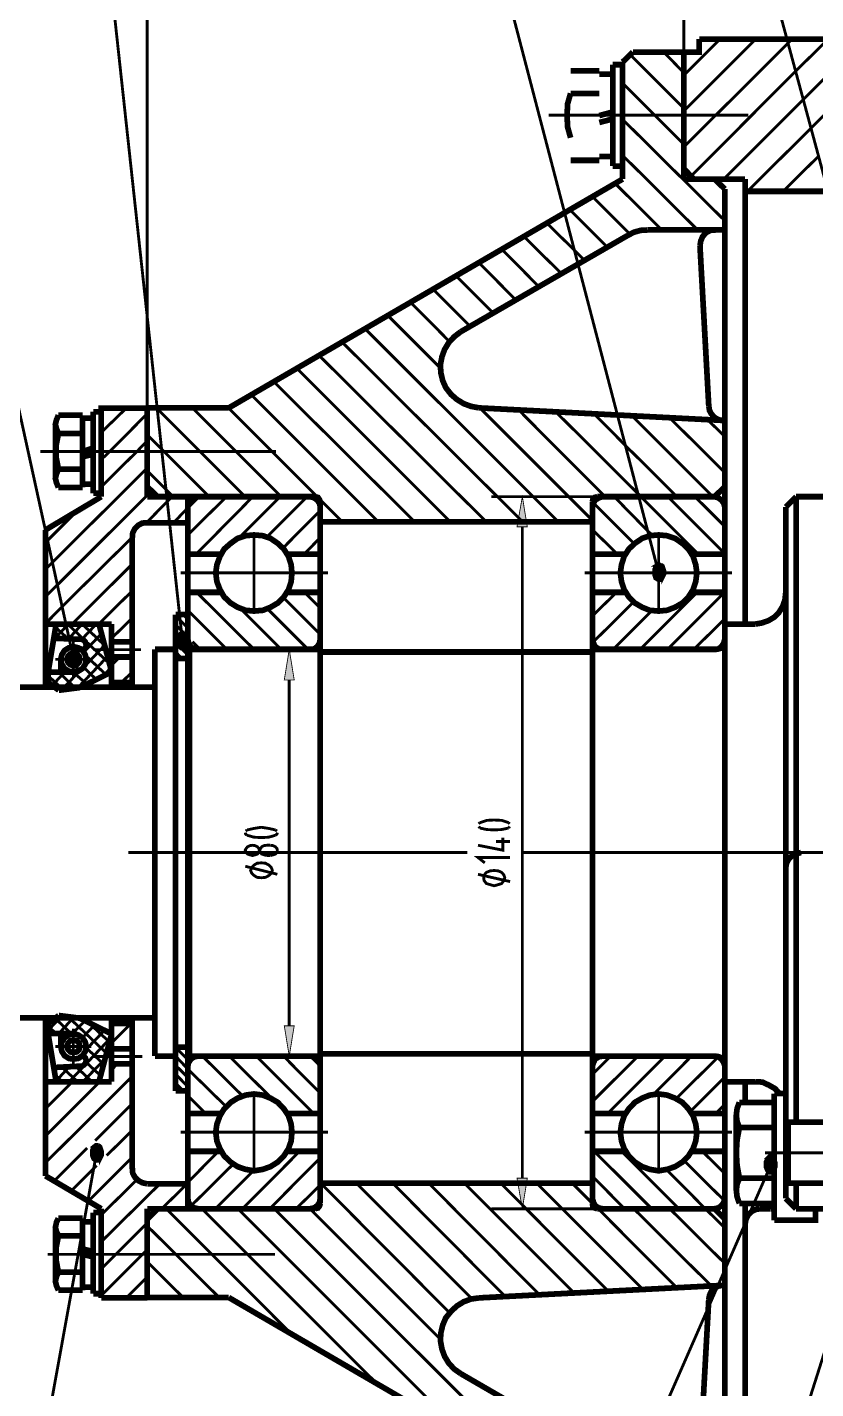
# Model space of a CAD drawing. Header units: millimetres. Extents: x -5 to 3318, y -968 to 297.
# Drawn here: x 397.5 to 500.7, y -186.3 to -8.1 of the extents above; entities that cross this region are included whole.
import ezdxf

# ---------------------------------------------------------------- set-up
doc = ezdxf.new("R2010")
doc.units = ezdxf.units.MM
doc.header["$LTSCALE"] = 0.25
doc.layers.add('H', color=7, linetype='Continuous')
doc.layers.add('P', color=7, linetype='Continuous')

msp = doc.modelspace()

# ---------------------------------------------------------------- hatches: boundary and pattern name
at = {"layer": 'H', "linetype": 'Continuous'}
for points in [[(461.648, -73.524), (462.949, -73.524), (462.298, -69.565), (461.648, -73.524)], [(431.141, -93.512), (432.492, -93.512), (431.842, -89.505), (431.141, -93.512)], [(431.141, -138.796), (432.492, -138.796), (431.842, -142.755), (431.141, -138.796)], [(461.648, -158.735), (462.949, -158.735), (462.298, -162.791), (461.648, -158.735)]]:
    msp.add_hatch(color=3, dxfattribs=at).paths.add_polyline_path(points)

# ---------------------------------------------------------------- linework, layer by layer
at = {"layer": 'P', "color": 3}
for points, const_width in [([(403.587, -90.856), (362.81, 95.345), (350.689, 95.345)], 0.375), ([(417.815, -88.451), (397.876, 95.345), (385.703, 95.345)], 0.375), ([(480.133, -79.485), (434.495, 95.345), (423.526, 95.345)], 0.375), ([(507.534, -48.927), (468.611, 95.345), (456.337, 95.345)], 0.375), ([(413.206, -57.892), (413.206, 62.132)], 0.375), ([(483.439, -11.305), (483.439, 43.197)], 0.375), ([(485.441, -9.604), (485.441, -11.305), (483.439, -11.305)], 0.747), ([(483.439, -14.361), (488.196, -9.604)], 0.375), ([(483.439, -19.021), (492.857, -9.604)], 0.375), ([(483.439, -23.73), (497.063, -10.155), (497.565, -9.604)], 0.375), ([(484.391, -27.536), (498.065, -13.81), (502.325, -9.604)], 0.375), ([(485.441, -9.604), (574.711, -9.604)], 0.747), ([(488.648, -27.936), (499.068, -17.516), (506.983, -9.604)], 0.375), ([(476.776, -11.305), (475.422, -12.609)], 0.747), ([(475.422, -27.936), (475.422, -12.609)], 0.747), ([(483.439, -18.669), (476.424, -11.657)], 0.375), ([(476.776, -11.305), (483.439, -11.305)], 0.747), ([(483.439, -14.012), (480.784, -11.305)], 0.375), ([(483.439, -27.936), (483.439, -11.305)], 0.747), ([(500.07, -21.274), (509.987, -11.356)], 0.375), ([(468.611, -13.762), (472.366, -13.762)], 0.747), ([(474.121, -14.21), (472.366, -14.21)], 0.747), ([(474.121, -26.235), (474.121, -12.958)], 0.747), ([(475.422, -12.958), (474.121, -12.958)], 0.747), ([(483.439, -23.378), (479.631, -19.572), (475.422, -15.363)], 0.375), ([(468.611, -16.715), (468.208, -18.118), (468.16, -19.621), (468.208, -21.075), (468.611, -22.526)], 0.747), ([(468.611, -16.715), (472.366, -16.715)], 0.747), ([(465.754, -19.572), (491.854, -19.572)], 0.375), ([(473.871, -19.22), (472.366, -19.621)], 0.747), ([(474.121, -19.172), (473.871, -19.22)], 0.747), ([(474.121, -20.072), (472.366, -20.524)], 0.747), ([(488.798, -33.397), (475.422, -20.123)], 0.375), ([(491.755, -29.541), (500.07, -21.274)], 0.375), ([(474.121, -24.983), (472.366, -24.983)], 0.747), ([(485.243, -34.599), (475.422, -24.832)], 0.375), ([(496.412, -29.541), (501.073, -24.931)], 0.375), ([(468.611, -25.482), (472.366, -25.482)], 0.747), ([(474.121, -26.235), (475.422, -26.235)], 0.747), ([(484.74, -27.936), (483.439, -26.584)], 0.747), ([(423.876, -57.892), (475.422, -27.936)], 0.747), ([(480.534, -34.599), (474.47, -28.538)], 0.375), ([(483.439, -27.936), (487.446, -27.936)], 0.747), ([(484.74, -27.936), (491.454, -27.936)], 0.747), ([(487.446, -27.936), (488.798, -29.24)], 0.747), ([(491.454, -27.936), (491.454, -86.196)], 0.747), ([(476.325, -35.101), (471.466, -30.242)], 0.375), ([(488.798, -203.068), (488.798, -29.24)], 0.747), ([(491.454, -29.541), (526.721, -29.541)], 0.747), ([(473.42, -36.854), (468.509, -31.943)], 0.375), ([(470.415, -38.558), (469.111, -37.254), (465.505, -33.699)], 0.375), ([(454.233, -47.924), (476.024, -35.351)], 0.747), ([(467.407, -40.31), (462.5, -35.451)], 0.375), ([(478.679, -34.599), (477.776, -34.65), (476.876, -34.9), (476.024, -35.351)], 0.747), ([(478.679, -34.599), (488.798, -34.599)], 0.747), ([(487.597, -34.599), (486.944, -34.65), (486.344, -34.951), (485.893, -35.451), (485.643, -36.053), (485.544, -36.703)], 0.747), ([(464.454, -42.014), (459.594, -37.104)], 0.375), ([(485.544, -36.703), (486.694, -57.643)], 0.747), ([(461.446, -43.766), (456.587, -38.859)], 0.375), ([(458.493, -45.47), (453.633, -40.611)], 0.375), ([(455.485, -47.223), (450.626, -42.363)], 0.375), ([(452.781, -49.228), (447.672, -44.067)], 0.375), ([(451.577, -52.684), (444.665, -45.771)], 0.375), ([(467.007, -72.822), (441.708, -47.524)], 0.375), ([(454.233, -47.924), (453.381, -48.577), (452.679, -49.327), (452.128, -50.23), (451.779, -51.182), (451.577, -52.232), (451.628, -53.286), (451.878, -54.337), (452.279, -55.24), (452.98, -56.14), (453.733, -56.791), (454.633, -57.342), (455.584, -57.694), (456.638, -57.892)], 0.747), ([(462.349, -72.822), (438.703, -49.279)], 0.375), ([(457.589, -72.822), (435.699, -51.031)], 0.375), ([(452.881, -72.822), (432.742, -52.684)], 0.375), ([(448.223, -72.822), (429.738, -54.436)], 0.375), ([(443.463, -72.822), (426.832, -56.191)], 0.375), ([(401.585, -58.847), (401.335, -59.446), (401.184, -60.048), (401.335, -60.65), (401.585, -61.249), (401.284, -62.803), (401.284, -64.356), (401.585, -65.91)], 0.747), ([(401.585, -58.847), (404.74, -58.847)], 0.747), ([(404.74, -58.847), (404.74, -68.312)], 0.747), ([(407.194, -58.395), (406.143, -58.395)], 0.747), ([(406.143, -69.065), (406.143, -58.395)], 0.747), ([(407.194, -69.517), (407.194, -57.944), (413.206, -57.944)], 0.747), ([(407.194, -69.065), (407.194, -58.395)], 0.747), ([(407.194, -61.099), (410.451, -57.944)], 0.375), ([(407.194, -64.657), (408.296, -63.604), (413.206, -58.645)], 0.375), ([(413.206, -57.892), (423.876, -57.892)], 0.747), ([(413.206, -69.517), (413.206, -57.892)], 0.747), ([(426.031, -69.517), (414.509, -57.995)], 0.375), ([(430.74, -69.517), (419.116, -57.892)], 0.375), ([(438.755, -72.822), (423.825, -57.892)], 0.375), ([(456.638, -57.892), (488.798, -59.548)], 0.747), ([(471.466, -72.621), (456.737, -57.892)], 0.375), ([(473.119, -69.517), (461.747, -58.094)], 0.375), ([(477.427, -69.116), (466.658, -58.395)], 0.375), ([(475.723, -62.752), (471.667, -58.645)], 0.375), ([(487.245, -69.517), (476.626, -58.895)], 0.375), ([(486.694, -57.643), (486.793, -58.245), (487.046, -58.696), (487.446, -59.145), (487.997, -59.446), (488.548, -59.548)], 0.747), ([(401.184, -60.048), (401.184, -67.111)], 0.747), ([(406.143, -59.247), (404.74, -59.247)], 0.747), ([(406.143, -67.864), (404.74, -67.864), (404.74, -59.247)], 0.747), ([(404.74, -60.948), (404.74, -66.208)], 0.747), ([(406.143, -67.864), (406.143, -59.247)], 0.747), ([(488.798, -66.359), (481.585, -59.196)], 0.375), ([(488.798, -61.65), (486.543, -59.446)], 0.375), ([(401.585, -61.249), (404.74, -61.249)], 0.747), ([(411.854, -63.604), (413.206, -62.201)], 0.375), ([(421.32, -69.517), (415.009, -63.203), (413.206, -61.4)], 0.375), ([(399.23, -63.604), (430.039, -63.604)], 0.375), ([(405.941, -63.203), (404.74, -63.604)], 0.747), ([(406.143, -63.956), (404.74, -64.305)], 0.747), ([(407.194, -68.213), (411.854, -63.604)], 0.375), ([(482.536, -69.517), (475.723, -62.752)], 0.375), ([(399.881, -79.033), (400.784, -78.133), (413.206, -65.759)], 0.375), ([(401.585, -65.91), (401.335, -66.509), (401.184, -67.111), (401.335, -67.713), (401.585, -68.312)], 0.747), ([(401.585, -65.91), (404.74, -65.91)], 0.747), ([(416.611, -69.517), (415.611, -68.514), (413.206, -66.109)], 0.375), ([(399.881, -73.873), (407.194, -69.517)], 0.747), ([(399.881, -82.589), (401.434, -81.087), (413.206, -69.315)], 0.375), ([(401.585, -68.312), (404.74, -68.312)], 0.747), ([(406.143, -69.065), (407.194, -69.065)], 0.747), ([(414.558, -69.517), (413.206, -68.213)], 0.747), ([(413.206, -69.517), (418.517, -69.517)], 0.747), ([(414.558, -69.517), (435.148, -69.517)], 0.747), ([(415.81, -70.167), (416.461, -69.517)], 0.375), ([(418.517, -162.742), (418.517, -69.517)], 0.747), ([(419.92, -69.517), (419.369, -69.667), (418.917, -69.965), (418.616, -70.369), (418.517, -70.868)], 0.747), ([(418.517, -70.968), (420.019, -69.517)], 0.375), ([(418.517, -74.526), (423.575, -69.517)], 0.375), ([(419.619, -77.028), (427.031, -69.517)], 0.375), ([(419.92, -69.517), (434.495, -69.517)], 0.747), ([(425.179, -74.927), (430.59, -69.517)], 0.375), ([(428.834, -74.825), (434.145, -69.517)], 0.375), ([(435.849, -70.868), (435.747, -70.369), (435.449, -69.965), (435.048, -69.667), (434.495, -69.517)], 0.747), ([(435.849, -70.167), (435.747, -69.917), (435.548, -69.616), (435.148, -69.517)], 0.747), ([(472.116, -69.517), (458.24, -69.517)], 0.375), ([(461.597, -73.473), (462.949, -73.473), (462.298, -69.517), (461.597, -73.473)], 0.108), ([(472.116, -69.517), (471.767, -69.616), (471.517, -69.917), (471.466, -70.167)], 0.747), ([(472.818, -69.517), (472.318, -69.667), (471.815, -69.965), (471.616, -70.369), (471.466, -70.868)], 0.747), ([(472.116, -69.517), (487.446, -69.517)], 0.747), ([(487.446, -69.517), (472.818, -69.517)], 0.747), ([(479.33, -74.575), (478.628, -73.924), (474.32, -69.517)], 0.375), ([(477.827, -69.517), (477.427, -69.116)], 0.375), ([(485.291, -77.028), (477.827, -69.517)], 0.375), ([(488.798, -76.98), (481.335, -69.517)], 0.375), ([(488.798, -73.422), (484.89, -69.517)], 0.375), ([(487.446, -69.517), (488.798, -68.213)], 0.747), ([(488.798, -70.868), (488.648, -70.369), (488.347, -69.965), (487.946, -69.667), (487.446, -69.517)], 0.747), ([(498.116, -69.517), (496.764, -70.868)], 0.747), ([(498.116, -151.419), (498.116, -69.517)], 0.747), ([(498.116, -69.517), (505.429, -69.517)], 0.747), ([(413.107, -72.922), (415.81, -70.167)], 0.375), ([(416.662, -72.922), (418.517, -70.968)], 0.375), ([(418.517, -161.388), (418.517, -70.868)], 0.747), ([(430.939, -76.279), (435.849, -71.32)], 0.375), ([(435.849, -70.167), (435.849, -162.041)], 0.747), ([(471.466, -70.167), (471.466, -162.041)], 0.747), ([(476.927, -75.677), (471.616, -70.369)], 0.375), ([(488.798, -161.388), (488.798, -70.868)], 0.747), ([(496.764, -70.868), (496.764, -161.388)], 0.747), ([(400.182, -75.225), (403.888, -71.519)], 0.375), ([(413.206, -72.922), (412.556, -72.973), (412.005, -73.274), (411.604, -73.674), (411.303, -74.274), (411.252, -74.876)], 0.747), ([(418.517, -72.922), (413.206, -72.922)], 0.747), ([(435.849, -72.822), (471.466, -72.822)], 0.747), ([(399.881, -94.463), (399.881, -73.873)], 0.747), ([(402.033, -83.944), (411.252, -74.825)], 0.375), ([(411.252, -94.463), (411.252, -74.876)], 0.747), ([(432.14, -79.485), (432.041, -78.431), (431.691, -77.329), (431.089, -76.378), (430.289, -75.628), (429.337, -74.975), (428.335, -74.626), (427.182, -74.526), (426.08, -74.626), (425.029, -74.975), (424.126, -75.628), (423.274, -76.378), (422.723, -77.329), (422.322, -78.431), (422.172, -79.485), (422.322, -80.635), (422.723, -81.689), (423.274, -82.64), (424.126, -83.441), (425.029, -83.992), (426.08, -84.393), (427.182, -84.495), (428.335, -84.393), (429.337, -83.992), (430.289, -83.441), (431.089, -82.64), (431.691, -81.689), (432.041, -80.635), (432.14, -79.485)], 0.747), ([(427.182, -74.475), (427.182, -84.543)], 0.375), ([(433.745, -77.028), (435.849, -74.876)], 0.375), ([(462.298, -73.473), (462.298, -158.735)], 0.375), ([(474.723, -77.028), (471.466, -73.825)], 0.375), ([(485.14, -79.485), (484.99, -78.431), (484.64, -77.329), (484.038, -76.378), (483.237, -75.628), (482.286, -74.975), (481.235, -74.626), (480.133, -74.526), (478.98, -74.626), (477.978, -74.975), (477.026, -75.628), (476.226, -76.378), (475.623, -77.329), (475.274, -78.431), (475.124, -79.485), (475.274, -80.635), (475.623, -81.689), (476.226, -82.64), (477.026, -83.441), (477.978, -83.992), (478.98, -84.393), (480.133, -84.495), (481.235, -84.393), (482.286, -83.992), (483.237, -83.441), (484.038, -82.64), (484.64, -81.689), (484.99, -80.635), (485.14, -79.485)], 0.747), ([(480.133, -74.475), (480.133, -84.543)], 0.375), ([(399.881, -75.526), (400.182, -75.225)], 0.375), ([(403.388, -86.196), (411.252, -78.332)], 0.375), ([(422.825, -77.028), (418.517, -77.028)], 0.747), ([(431.49, -77.028), (435.849, -77.028)], 0.747), ([(475.825, -77.028), (471.466, -77.028)], 0.747), ([(480.432, -78.332), (480.031, -78.332), (479.781, -78.482), (480.684, -78.482)], 0.375), ([(479.781, -78.482), (479.48, -79.033), (479.48, -79.735), (479.631, -80.235), (480.031, -80.488), (480.432, -80.488), (480.684, -80.235)], 0.375), ([(479.73, -78.534), (479.73, -80.235)], 0.375), ([(479.832, -78.431), (479.832, -80.337)], 0.375), ([(479.932, -78.383), (479.932, -80.436)], 0.375), ([(480.031, -78.332), (480.031, -80.488)], 0.375), ([(480.133, -78.332), (480.133, -80.488)], 0.375), ([(480.233, -78.332), (480.233, -80.488)], 0.375), ([(480.383, -78.332), (480.383, -80.488)], 0.375), ([(480.432, -78.332), (480.733, -78.534), (480.934, -79.133), (480.934, -79.735), (480.684, -80.235), (480.684, -78.534)], 0.375), ([(480.483, -78.383), (480.483, -80.436)], 0.375), ([(480.633, -78.431), (480.633, -80.337)], 0.375), ([(484.439, -77.028), (488.798, -77.028)], 0.747), ([(436.852, -79.485), (417.565, -79.485)], 0.375), ([(470.463, -79.485), (489.75, -79.485)], 0.375), ([(479.48, -79.033), (480.934, -79.033)], 0.375), ([(479.48, -79.184), (480.934, -79.184)], 0.375), ([(479.48, -79.386), (480.934, -79.386)], 0.375), ([(479.48, -79.584), (480.934, -79.584)], 0.375), ([(479.48, -79.735), (480.934, -79.735)], 0.375), ([(479.58, -80.036), (479.58, -78.832), (480.832, -78.832)], 0.375), ([(479.58, -79.937), (480.832, -79.937)], 0.375), ([(479.631, -80.135), (480.733, -80.135)], 0.375), ([(479.73, -78.684), (480.733, -78.684)], 0.375), ([(479.781, -80.286), (480.633, -80.286)], 0.375), ([(480.784, -78.784), (480.784, -79.985)], 0.375), ([(406.844, -86.196), (411.252, -81.839)], 0.375), ([(422.825, -82.038), (418.517, -82.038)], 0.747), ([(427.182, -89.505), (419.667, -82.038)], 0.375), ([(431.49, -82.038), (435.849, -82.038)], 0.747), ([(435.849, -84.094), (433.796, -82.038)], 0.375), ([(475.825, -82.038), (471.466, -82.038)], 0.747), ([(471.466, -85.145), (474.621, -82.038)], 0.375), ([(477.728, -89.505), (485.191, -82.038)], 0.375), ([(481.284, -89.505), (488.747, -82.038)], 0.375), ([(484.439, -82.038), (488.798, -82.038)], 0.747), ([(492.757, -86.196), (493.657, -86.045), (494.509, -85.747), (495.259, -85.296), (495.861, -84.694), (496.364, -83.893), (496.662, -83.041), (496.764, -82.14)], 0.747), ([(399.881, -86.148), (402.033, -83.944)], 0.375), ([(435.849, -87.551), (431.038, -82.74)], 0.375), ([(471.517, -88.601), (476.876, -83.291)], 0.375), ([(408.548, -88.05), (411.252, -85.395)], 0.375), ([(416.912, -84.943), (416.912, -147.313)], 0.747), ([(416.912, -84.943), (418.716, -84.943)], 0.747), ([(418.517, -86.699), (416.912, -85.094)], 0.375), ([(418.517, -85.597), (417.915, -84.943)], 0.375), ([(423.626, -89.505), (418.517, -84.393)], 0.375), ([(430.74, -89.505), (425.378, -84.143)], 0.375), ([(434.245, -89.505), (428.937, -84.194)], 0.375), ([(474.169, -89.505), (479.23, -84.444)], 0.375), ([(484.74, -89.505), (488.798, -85.494)], 0.375), ([(408.548, -86.196), (399.881, -86.196)], 0.747), ([(401.284, -86.196), (400.23, -92.509)], 0.747), ([(401.284, -86.196), (406.893, -86.196)], 0.747), ([(401.133, -88.05), (402.885, -86.196)], 0.375), ([(401.184, -86.599), (402.885, -88.15)], 0.375), ([(402.786, -86.196), (408.296, -91.407)], 0.375), ([(402.885, -88.15), (404.689, -86.196)], 0.375), ([(404.64, -88.201), (406.543, -86.196)], 0.375), ([(404.689, -86.196), (407.645, -89.002)], 0.375), ([(404.942, -89.854), (407.194, -87.448)], 0.375), ([(406.594, -86.196), (406.995, -86.548)], 0.375), ([(408.548, -92.458), (406.893, -86.196)], 0.747), ([(408.548, -86.196), (408.548, -94.463)], 0.747), ([(418.517, -87.951), (416.912, -86.247)], 0.375), ([(418.517, -89.152), (416.912, -87.448)], 0.375), ([(417.415, -87.448), (417.114, -87.999), (417.114, -88.701), (417.313, -89.203), (417.614, -89.453), (418.116, -89.453), (418.315, -89.203)], 0.375), ([(418.116, -87.25), (417.614, -87.25), (417.415, -87.448), (418.264, -87.448)], 0.375), ([(417.514, -87.4), (417.514, -89.303)], 0.375), ([(417.565, -87.349), (417.565, -89.453)], 0.375), ([(417.665, -87.25), (417.665, -89.453)], 0.375), ([(417.815, -87.25), (417.815, -89.453)], 0.375), ([(417.915, -87.25), (417.915, -89.453)], 0.375), ([(418.014, -87.25), (418.014, -89.453)], 0.375), ([(418.116, -87.25), (418.414, -87.551), (418.565, -88.102), (418.565, -88.701), (418.315, -89.203), (418.315, -87.499)], 0.375), ([(418.165, -87.349), (418.165, -89.453)], 0.375), ([(418.216, -87.4), (418.216, -89.303)], 0.375), ([(488.798, -86.196), (488.798, -146.111)], 0.747), ([(488.798, -86.196), (492.757, -86.196)], 0.747), ([(400.883, -88.05), (404.791, -88.201)], 0.747), ([(405.24, -90.805), (405.089, -90.206), (404.74, -89.652), (404.189, -89.303), (403.539, -89.152), (402.936, -89.303), (402.386, -89.652), (402.033, -90.206), (401.886, -90.805), (402.033, -91.456), (402.386, -92.009), (402.936, -92.359), (403.539, -92.509), (404.189, -92.359), (404.74, -92.009), (405.089, -91.456), (405.24, -90.805)], 0.747), ([(403.539, -93.16), (403.539, -88.451)], 0.375), ([(404.791, -89.652), (404.391, -89.354)], 0.747), ([(404.791, -89.652), (405.089, -89.354), (405.24, -88.954), (405.089, -88.502), (404.791, -88.201)], 0.747), ([(404.89, -91.859), (407.645, -88.954)], 0.375), ([(411.252, -88.502), (408.548, -88.502)], 0.747), ([(418.517, -90.254), (416.912, -88.601)], 0.375), ([(417.114, -87.999), (418.517, -87.999)], 0.375), ([(417.114, -88.15), (418.565, -88.15)], 0.375), ([(417.114, -88.351), (418.565, -88.351)], 0.375), ([(417.114, -88.502), (418.565, -88.502)], 0.375), ([(417.114, -88.701), (418.565, -88.701)], 0.375), ([(417.213, -88.902), (418.517, -88.902)], 0.375), ([(417.264, -89.002), (417.264, -87.801), (418.517, -87.801)], 0.375), ([(417.264, -89.053), (418.414, -89.053)], 0.375), ([(417.313, -87.65), (418.414, -87.65)], 0.375), ([(417.364, -87.551), (417.364, -89.203)], 0.375), ([(417.415, -89.252), (418.264, -89.252)], 0.375), ([(418.517, -88.15), (418.616, -88.701), (418.917, -89.152), (419.369, -89.453), (419.92, -89.505)], 0.747), ([(418.466, -87.749), (418.466, -88.954)], 0.375), ([(420.118, -89.505), (419.116, -88.502)], 0.375), ([(434.495, -89.505), (435.048, -89.453), (435.449, -89.152), (435.747, -88.701), (435.849, -88.15)], 0.747), ([(471.466, -88.15), (471.616, -88.701), (471.815, -89.152), (472.318, -89.453), (472.818, -89.505)], 0.747), ([(487.446, -89.505), (487.946, -89.453), (488.347, -89.152), (488.648, -88.701), (488.798, -88.15)], 0.747), ([(487.747, -89.505), (488.298, -89.354), (488.648, -89.002), (488.798, -88.502)], 0.747), ([(401.184, -90.805), (405.893, -90.805)], 0.375), ([(401.886, -92.509), (401.886, -90.805)], 0.747), ([(404.391, -90.805), (404.288, -90.405), (403.987, -90.104), (403.539, -89.953), (403.138, -90.104), (402.837, -90.405), (402.687, -90.805), (402.837, -91.206), (403.138, -91.507), (403.539, -91.657), (403.987, -91.507), (404.288, -91.206), (404.391, -90.805)], 0.747), ([(403.238, -89.854), (402.936, -90.405), (402.936, -91.106), (403.138, -91.606), (403.436, -91.859), (403.888, -91.859), (404.138, -91.606)], 0.375), ([(402.936, -90.405), (404.339, -90.405)], 0.375), ([(402.936, -90.555), (404.391, -90.555)], 0.375), ([(402.936, -90.757), (404.391, -90.757)], 0.375), ([(402.936, -90.956), (404.391, -90.956)], 0.375), ([(403.888, -89.652), (403.436, -89.652), (403.238, -89.854), (404.09, -89.854)], 0.375), ([(403.087, -91.407), (403.087, -90.206), (404.339, -90.206)], 0.375), ([(403.138, -90.004), (404.189, -90.004)], 0.375), ([(403.186, -89.953), (403.186, -91.606)], 0.375), ([(403.286, -89.803), (403.286, -91.708)], 0.375), ([(403.388, -89.703), (403.388, -91.859)], 0.375), ([(403.487, -89.652), (403.487, -91.859)], 0.375), ([(403.587, -89.652), (403.587, -91.859)], 0.375), ([(403.737, -89.652), (403.737, -91.859)], 0.375), ([(403.837, -89.652), (403.837, -91.859)], 0.375), ([(403.888, -89.652), (404.189, -89.953), (404.391, -90.504), (404.391, -91.106), (404.138, -91.606), (404.138, -89.905)], 0.375), ([(403.987, -89.703), (403.987, -91.859)], 0.375), ([(404.038, -89.803), (404.038, -91.708)], 0.375), ([(404.138, -94.511), (407.997, -90.456)], 0.375), ([(404.288, -90.155), (404.288, -91.356)], 0.375), ([(405.089, -90.254), (407.796, -92.81)], 0.375), ([(412.405, -89.553), (406.143, -89.553)], 0.375), ([(411.252, -90.504), (408.548, -90.504)], 0.747), ([(408.548, -91.606), (409.599, -90.504)], 0.375), ([(414.208, -89.505), (414.208, -142.755)], 0.747), ([(414.208, -89.505), (416.912, -89.505)], 0.747), ([(416.912, -90.706), (418.716, -90.706)], 0.747), ([(417.713, -90.706), (416.912, -89.803)], 0.375), ([(418.716, -89.505), (418.716, -142.755)], 0.747), ([(418.716, -89.505), (435.849, -89.505)], 0.747), ([(434.495, -89.505), (419.92, -89.505)], 0.747), ([(431.791, -89.505), (427.835, -89.505)], 0.375), ([(431.141, -93.512), (432.441, -93.512), (431.791, -89.505), (431.141, -93.512)], 0.108), ([(435.849, -89.854), (471.466, -89.854)], 0.747), ([(471.466, -89.505), (487.747, -89.505)], 0.747), ([(472.818, -89.505), (487.446, -89.505)], 0.747), ([(403.539, -92.509), (400.23, -92.509)], 0.747), ([(400.23, -94.463), (400.23, -92.509)], 0.747), ([(400.23, -92.859), (400.582, -92.509)], 0.375), ([(400.784, -94.213), (402.386, -92.509)], 0.375), ([(401.633, -92.509), (403.837, -94.614)], 0.375), ([(402.033, -94.764), (404.64, -92.058)], 0.375), ([(402.936, -91.106), (404.391, -91.106)], 0.375), ([(402.988, -91.308), (404.339, -91.308)], 0.375), ([(403.087, -91.456), (404.189, -91.456)], 0.375), ([(403.238, -91.657), (404.09, -91.657)], 0.375), ([(403.539, -92.509), (405.291, -94.063)], 0.375), ([(404.391, -94.511), (408.548, -92.458)], 0.747), ([(404.89, -91.859), (406.543, -93.461)], 0.375), ([(407.444, -92.961), (408.398, -91.958)], 0.375), ([(409.801, -93.861), (411.252, -92.458)], 0.375), ([(381.597, -94.463), (414.208, -94.463)], 0.747), ([(401.633, -94.864), (400.23, -93.813)], 0.747), ([(400.23, -92.961), (402.184, -94.764)], 0.375), ([(401.633, -94.864), (404.391, -94.511)], 0.747), ([(411.252, -93.861), (408.548, -93.861)], 0.747), ([(431.791, -93.512), (431.791, -138.796)], 0.375), ([(456.737, -112.196), (456.587, -112.347)], 0.375), ([(460.495, -112.196), (459.594, -111.895), (458.592, -111.847), (457.641, -111.895), (456.737, -112.196)], 0.375), ([(460.645, -112.347), (460.495, -112.196)], 0.375), ([(426.031, -113.5), (426.08, -113.698), (426.281, -113.849)], 0.375), ([(426.281, -113.148), (426.08, -113.298)], 0.375), ([(429.987, -113.148), (429.084, -112.949), (428.133, -112.798), (427.182, -112.949), (426.281, -113.148)], 0.375), ([(426.281, -113.849), (427.182, -114.099), (428.133, -114.15), (429.084, -114.099), (429.987, -113.849)], 0.375), ([(430.189, -113.298), (429.987, -113.148)], 0.375), ([(429.987, -113.849), (430.189, -113.698), (430.237, -113.5)], 0.375), ([(456.488, -115.153), (459.742, -115.803), (459.742, -114.15)], 0.375), ([(456.587, -112.696), (456.737, -112.898)], 0.375), ([(456.737, -112.898), (457.641, -113.096), (458.592, -113.148), (459.594, -113.096), (460.495, -112.898)], 0.375), ([(460.495, -112.898), (460.645, -112.696)], 0.375), ([(426.983, -115.153), (426.631, -115.201), (426.33, -115.351), (426.131, -115.601), (426.031, -115.803), (426.131, -116.053), (426.33, -116.303), (426.631, -116.405), (426.983, -116.504), (427.332, -116.405), (427.633, -116.303), (427.835, -116.053), (427.883, -115.803), (427.835, -115.601), (427.633, -115.351), (427.332, -115.201), (426.983, -115.153)], 0.375), ([(428.834, -115.153), (428.485, -115.201), (428.184, -115.351), (428.034, -115.601), (427.883, -115.803), (428.034, -116.053), (428.184, -116.303), (428.485, -116.405), (428.834, -116.504)], 0.375), ([(428.834, -115.153), (429.337, -115.153)], 0.375), ([(429.337, -116.504), (429.686, -116.405), (429.987, -116.303), (430.189, -116.053), (430.237, -115.803), (430.189, -115.601), (429.987, -115.351), (429.686, -115.201), (429.337, -115.153)], 0.375), ([(458.842, -114.65), (460.696, -114.65)], 0.375), ([(498.767, -116.104), (498.167, -116.254), (497.565, -116.556), (497.165, -116.956), (496.864, -117.507), (496.764, -118.157)], 0.747), ([(410.752, -116.104), (455.085, -116.104)], 0.375), ([(428.133, -117.456), (427.582, -117.507), (427.182, -117.757), (426.881, -118.058), (426.73, -118.458), (426.881, -118.808), (427.182, -119.109), (427.582, -119.359), (428.133, -119.41), (428.684, -119.359), (429.135, -119.109), (429.437, -118.808), (429.587, -118.458), (429.437, -118.058), (429.135, -117.757), (428.684, -117.507), (428.133, -117.456)], 0.375), ([(429.337, -116.504), (428.834, -116.504)], 0.375), ([(460.696, -116.754), (456.488, -116.754), (457.388, -117.456)], 0.375), ([(462.298, -116.104), (511.992, -116.104)], 0.375), ([(470.463, -116.104), (489.75, -116.104)], 0.375), ([(430.237, -118.958), (426.031, -117.907)], 0.375), ([(460.696, -119.91), (456.488, -118.958)], 0.375), ([(458.592, -118.458), (458.089, -118.507), (457.589, -118.708), (457.288, -119.06), (457.24, -119.41), (457.288, -119.759), (457.589, -120.162), (458.089, -120.31), (458.592, -120.461), (459.143, -120.31), (459.594, -120.162), (459.893, -119.759), (459.995, -119.41), (459.893, -119.06), (459.594, -118.708), (459.143, -118.507), (458.592, -118.458)], 0.375), ([(401.633, -137.444), (400.23, -138.495)], 0.747), ([(401.633, -137.444), (404.391, -137.793)], 0.747), ([(381.597, -137.745), (414.208, -137.745)], 0.747), ([(399.881, -158.434), (399.881, -137.745)], 0.747), ([(400.23, -139.798), (400.23, -137.745)], 0.747), ([(400.23, -139.398), (401.985, -137.543)], 0.375), ([(400.23, -138.847), (401.284, -139.798)], 0.375), ([(401.133, -137.793), (403.238, -139.798)], 0.375), ([(401.633, -139.798), (403.587, -137.694)], 0.375), ([(402.837, -137.594), (407.895, -142.402)], 0.375), ([(403.436, -139.798), (405.041, -138.145)], 0.375), ([(403.539, -143.805), (403.539, -139.148)], 0.375), ([(404.391, -137.793), (404.391, -137.745)], 0.747), ([(404.391, -137.793), (408.548, -139.849)], 0.747), ([(404.74, -140.349), (406.293, -138.696)], 0.375), ([(405.592, -138.446), (408.296, -140.951)], 0.375), ([(408.548, -146.111), (408.548, -137.745)], 0.747), ([(411.252, -138.495), (408.548, -138.495)], 0.747), ([(408.548, -140.999), (411.101, -138.495)], 0.375), ([(411.252, -157.432), (411.252, -137.745)], 0.747), ([(431.141, -138.796), (432.441, -138.796), (431.791, -142.755), (431.141, -138.796)], 0.108), ([(403.539, -139.798), (400.23, -139.798)], 0.747), ([(401.284, -146.111), (400.23, -139.798)], 0.747), ([(405.24, -141.502), (405.089, -140.9), (404.74, -140.349), (404.189, -140), (403.539, -139.798), (402.936, -140), (402.386, -140.349), (402.033, -140.9), (401.886, -141.502), (402.033, -142.152), (402.386, -142.703), (402.936, -143.056), (403.539, -143.155), (404.189, -143.056), (404.74, -142.703), (405.089, -142.152), (405.24, -141.502)], 0.747), ([(401.886, -141.502), (401.886, -139.798)], 0.747), ([(404.391, -141.502), (404.288, -141.051), (403.987, -140.749), (403.539, -140.65), (403.138, -140.749), (402.837, -141.051), (402.687, -141.502), (402.837, -141.903), (403.138, -142.204), (403.539, -142.303), (403.987, -142.204), (404.288, -141.903), (404.391, -141.502)], 0.747), ([(402.988, -146.111), (408.398, -140.4)], 0.375), ([(405.191, -141.903), (407.594, -139.398)], 0.375), ([(408.548, -139.849), (406.893, -146.111)], 0.747), ([(401.184, -141.502), (405.893, -141.502)], 0.375), ([(404.791, -142.652), (404.391, -142.953)], 0.747), ([(404.791, -144.055), (405.089, -143.754), (405.24, -143.354), (405.089, -142.953), (404.791, -142.652)], 0.747), ([(405.24, -141.701), (407.495, -143.805)], 0.375), ([(411.252, -141.803), (408.548, -141.803)], 0.747), ([(414.208, -142.755), (416.912, -142.755)], 0.747), ([(416.912, -141.601), (418.716, -141.601)], 0.747), ([(418.517, -143.203), (416.912, -141.601)], 0.375), ([(418.517, -144.456), (416.912, -142.755)], 0.375), ([(418.517, -142.101), (418.116, -141.601)], 0.375), ([(419.92, -142.755), (419.369, -142.854), (418.917, -143.155), (418.616, -143.607), (418.517, -144.055)], 0.747), ([(418.716, -142.755), (435.849, -142.755)], 0.747), ([(434.495, -142.755), (419.92, -142.755)], 0.747), ([(425.679, -147.963), (420.42, -142.755)], 0.375), ([(429.536, -148.315), (423.927, -142.755)], 0.375), ([(434.997, -150.269), (427.483, -142.755)], 0.375), ([(431.791, -142.755), (427.835, -142.755)], 0.375), ([(435.849, -147.614), (431.038, -142.755)], 0.375), ([(435.849, -144.055), (435.747, -143.607), (435.449, -143.155), (435.048, -142.854), (434.495, -142.755)], 0.747), ([(435.849, -144.055), (434.546, -142.755)], 0.375), ([(435.849, -142.453), (471.466, -142.453)], 0.747), ([(471.466, -142.755), (487.747, -142.755)], 0.747), ([(472.818, -142.755), (472.318, -142.854), (471.815, -143.155), (471.616, -143.607), (471.466, -144.055)], 0.747), ([(471.466, -145.157), (473.871, -142.755)], 0.375), ([(471.466, -148.716), (477.427, -142.755)], 0.375), ([(472.818, -142.755), (487.446, -142.755)], 0.747), ([(473.471, -150.269), (480.983, -142.755)], 0.375), ([(479.432, -147.813), (484.439, -142.755)], 0.375), ([(488.798, -144.055), (488.648, -143.607), (488.347, -143.155), (487.946, -142.854), (487.446, -142.755)], 0.747), ([(488.798, -143.754), (488.648, -143.305), (488.298, -142.953), (487.747, -142.755)], 0.747), ([(400.883, -144.257), (404.791, -144.055)], 0.747), ([(401.284, -146.009), (402.988, -144.157)], 0.375), ([(402.033, -144.206), (404.09, -146.111)], 0.375), ([(403.888, -144.157), (405.992, -146.111)], 0.375), ([(404.791, -146.111), (407.696, -143.104)], 0.375), ([(405.191, -143.555), (407.094, -145.308)], 0.375), ([(412.556, -142.803), (406.143, -142.803)], 0.375), ([(411.252, -143.754), (408.548, -143.754)], 0.747), ([(408.548, -144.558), (409.298, -143.754)], 0.375), ([(418.517, -145.558), (416.912, -143.956)], 0.375), ([(423.526, -149.366), (418.517, -144.456)], 0.375), ([(482.437, -148.315), (487.946, -142.854)], 0.375), ([(408.548, -146.111), (399.881, -146.111)], 0.747), ([(399.881, -156.73), (411.252, -145.41)], 0.375), ([(399.881, -149.667), (403.436, -146.111)], 0.375), ([(399.881, -153.223), (406.995, -146.111)], 0.375), ([(401.082, -145.157), (402.084, -146.111)], 0.375), ([(401.284, -146.111), (406.893, -146.111)], 0.747), ([(406.694, -146.111), (406.995, -145.81)], 0.375), ([(418.517, -146.762), (416.912, -145.109)], 0.375), ([(417.915, -147.313), (416.912, -146.31)], 0.375), ([(484.291, -150.016), (488.798, -145.509)], 0.375), ([(488.798, -146.111), (492.757, -146.111)], 0.747), ([(491.454, -146.111), (491.454, -148.815)], 0.747), ([(495.961, -147.662), (495.361, -147.012), (494.561, -146.56), (493.709, -146.16), (492.757, -146.111)], 0.747), ([(416.912, -147.313), (418.517, -147.313)], 0.747), ([(420.871, -150.269), (418.517, -147.963)], 0.375), ([(432.14, -152.723), (432.041, -151.669), (431.691, -150.567), (431.089, -149.667), (430.289, -148.815), (429.337, -148.264), (428.335, -147.864), (427.182, -147.713), (426.08, -147.864), (425.029, -148.264), (424.126, -148.815), (423.274, -149.667), (422.723, -150.567), (422.322, -151.669), (422.172, -152.723), (422.322, -153.876), (422.723, -154.876), (423.274, -155.827), (424.126, -156.631), (425.029, -157.23), (426.08, -157.582), (427.182, -157.781), (428.335, -157.582), (429.337, -157.23), (430.289, -156.631), (431.089, -155.827), (431.691, -154.876), (432.041, -153.876), (432.14, -152.723)], 0.747), ([(427.182, -157.832), (427.182, -147.662)], 0.375), ([(485.14, -152.723), (484.99, -151.669), (484.64, -150.567), (484.038, -149.667), (483.237, -148.815), (482.286, -148.264), (481.235, -147.864), (480.133, -147.713), (478.98, -147.864), (477.978, -148.264), (477.026, -148.815), (476.226, -149.667), (475.623, -150.567), (475.274, -151.669), (475.124, -152.723), (475.274, -153.876), (475.623, -154.876), (476.226, -155.827), (477.026, -156.631), (477.978, -157.23), (478.98, -157.582), (480.133, -157.781), (481.235, -157.582), (482.286, -157.23), (483.237, -156.631), (484.038, -155.827), (484.64, -154.876), (484.99, -153.876), (485.14, -152.723)], 0.747), ([(480.133, -157.832), (480.133, -147.662)], 0.375), ([(495.259, -147.662), (495.259, -164.245)], 0.747), ([(495.259, -147.662), (496.764, -147.662)], 0.747), ([(406.393, -153.825), (411.252, -148.966)], 0.375), ([(487.597, -150.269), (488.798, -149.065)], 0.375), ([(490.701, -148.815), (490.4, -149.616), (490.301, -150.468), (490.4, -151.32), (490.701, -152.121)], 0.747), ([(490.701, -148.815), (495.259, -148.815)], 0.747), ([(422.825, -150.269), (418.517, -150.269)], 0.747), ([(431.49, -150.269), (435.849, -150.269)], 0.747), ([(475.825, -150.269), (471.466, -150.269)], 0.747), ([(484.439, -150.269), (488.798, -150.269)], 0.747), ([(490.301, -150.468), (490.301, -160.337)], 0.747), ([(495.259, -151.419), (495.259, -159.386)], 0.747), ([(497.063, -151.419), (496.764, -151.772)], 0.747), ([(496.764, -151.772), (496.764, -159.085)], 0.747), ([(497.063, -159.386), (497.063, -151.419)], 0.747), ([(497.063, -151.419), (522.412, -151.419)], 0.747), ([(407.895, -155.779), (411.252, -152.473)], 0.375), ([(436.852, -152.723), (417.565, -152.723)], 0.375), ([(470.463, -152.723), (489.75, -152.723)], 0.375), ([(490.701, -152.121), (490.4, -153.725), (490.301, -155.427), (490.4, -157.079), (490.701, -158.735)], 0.747), ([(490.701, -152.121), (495.259, -152.121)], 0.747), ([(401.034, -159.085), (405.342, -154.776)], 0.375), ([(406.844, -154.325), (406.444, -154.325), (406.194, -154.526), (407.094, -154.526)], 0.375), ([(406.194, -154.526), (405.893, -155.077), (405.893, -155.779), (406.092, -156.279), (406.444, -156.529), (406.844, -156.529), (407.094, -156.279)], 0.375), ([(405.893, -155.077), (407.344, -155.077)], 0.375), ([(405.893, -155.228), (407.344, -155.228)], 0.375), ([(405.992, -156.08), (405.992, -154.876), (407.296, -154.876)], 0.375), ([(406.143, -154.575), (406.143, -156.279)], 0.375), ([(406.143, -154.725), (407.145, -154.725)], 0.375), ([(406.242, -154.475), (406.242, -156.378)], 0.375), ([(406.393, -154.427), (406.393, -156.529)], 0.375), ([(406.444, -154.325), (406.444, -156.529)], 0.375), ([(406.543, -154.325), (406.543, -156.529)], 0.375), ([(406.694, -154.325), (406.694, -156.529)], 0.375), ([(406.793, -154.325), (406.793, -156.529)], 0.375), ([(406.844, -154.325), (407.145, -154.575), (407.344, -155.177), (407.344, -155.779), (407.094, -156.279), (407.094, -154.575)], 0.375), ([(406.893, -154.427), (406.893, -156.529)], 0.375), ([(407.043, -154.475), (407.043, -156.378)], 0.375), ([(407.194, -154.827), (407.194, -156.029)], 0.375), ([(422.825, -155.228), (418.517, -155.228)], 0.747), ([(418.517, -155.728), (419.068, -155.228)], 0.375), ([(418.517, -159.286), (422.524, -155.228)], 0.375), ([(425.679, -162.742), (433.143, -155.228)], 0.375), ([(431.49, -155.228), (435.849, -155.228)], 0.747), ([(435.849, -155.679), (435.398, -155.228)], 0.375), ([(475.825, -155.228), (471.466, -155.228)], 0.747), ([(479.23, -162.742), (471.716, -155.228)], 0.375), ([(482.786, -162.742), (475.274, -155.228)], 0.375), ([(484.439, -155.228), (488.798, -155.228)], 0.747), ([(488.798, -158.133), (485.842, -155.228)], 0.375), ([(406.543, -155.577), (376.235, -322.893), (363.912, -322.893)], 0.375), ([(405.492, -161.74), (411.252, -155.978)], 0.375), ([(405.893, -155.427), (407.344, -155.427)], 0.375), ([(405.893, -155.628), (407.344, -155.628)], 0.375), ([(405.893, -155.779), (407.344, -155.779)], 0.375), ([(405.992, -155.978), (407.296, -155.978)], 0.375), ([(406.092, -156.179), (407.145, -156.179)], 0.375), ([(406.194, -156.33), (407.043, -156.33)], 0.375), ([(418.917, -162.39), (424.427, -156.932)], 0.375), ([(429.235, -162.742), (435.849, -156.08)], 0.375), ([(509.789, -156.48), (456.939, -322.893), (444.966, -322.893)], 0.375), ([(488.747, -161.689), (483.487, -156.48)], 0.375), ([(494.058, -155.427), (524.665, -155.427)], 0.375), ([(494.359, -156.029), (494.058, -156.58), (494.058, -157.281), (494.26, -157.781), (494.561, -158.082), (495.06, -158.082), (495.259, -157.781)], 0.375), ([(494.058, -156.58), (495.461, -156.58)], 0.375), ([(494.058, -156.73), (495.512, -156.73)], 0.375), ([(494.058, -156.932), (495.512, -156.932)], 0.375), ([(495.06, -155.827), (494.561, -155.827), (494.359, -156.029), (495.211, -156.029)], 0.375), ([(494.208, -157.582), (494.208, -156.378), (495.461, -156.378)], 0.375), ([(494.26, -156.23), (495.361, -156.23)], 0.375), ([(494.308, -156.179), (494.308, -157.781)], 0.375), ([(494.458, -156.029), (494.458, -157.883)], 0.375), ([(494.509, -155.929), (494.509, -158.034)], 0.375), ([(494.609, -155.827), (494.609, -158.082)], 0.375), ([(494.759, -155.827), (494.759, -158.082)], 0.375), ([(494.859, -155.827), (494.859, -158.082)], 0.375), ([(494.961, -155.827), (494.961, -158.082)], 0.375), ([(495.06, -155.827), (495.361, -156.179), (495.512, -156.679), (495.512, -157.281), (495.259, -157.781), (495.259, -156.08)], 0.375), ([(495.112, -155.929), (495.112, -158.034)], 0.375), ([(495.16, -156.029), (495.16, -157.883)], 0.375), ([(495.41, -156.378), (495.41, -157.531)], 0.375), ([(399.881, -158.434), (407.194, -162.742)], 0.747), ([(403.238, -160.436), (406.594, -157.079)], 0.375), ([(494.759, -157.131), (422.172, -322.893), (410.099, -322.893)], 0.375), ([(411.252, -157.432), (411.303, -158.082), (411.604, -158.633), (412.005, -159.033), (412.556, -159.334), (413.206, -159.485)], 0.747), ([(422.124, -162.742), (427.133, -157.733)], 0.375), ([(475.675, -162.742), (471.466, -158.482)], 0.375), ([(486.242, -162.742), (481.235, -157.682)], 0.375), ([(490.701, -158.735), (490.4, -159.536), (490.301, -160.337), (490.4, -161.189), (490.701, -162.041)], 0.747), ([(490.701, -158.735), (495.259, -158.735)], 0.747), ([(494.058, -157.131), (495.512, -157.131)], 0.375), ([(494.058, -157.281), (495.512, -157.281)], 0.375), ([(494.157, -157.531), (495.461, -157.531)], 0.375), ([(494.208, -157.733), (495.361, -157.733)], 0.375), ([(494.359, -157.883), (495.211, -157.883)], 0.375), ([(407.194, -163.543), (411.854, -158.934)], 0.375), ([(407.194, -167.051), (414.859, -159.485)], 0.375), ([(418.517, -159.485), (413.206, -159.485)], 0.747), ([(415.109, -162.742), (418.414, -159.485)], 0.375), ([(432.691, -162.742), (435.849, -159.635)], 0.375), ([(435.849, -159.386), (471.466, -159.386)], 0.747), ([(452.781, -176.366), (435.898, -159.386)], 0.375), ([(455.735, -174.563), (440.558, -159.386)], 0.375), ([(460.094, -174.264), (445.315, -159.386)], 0.375), ([(464.553, -174.012), (450.027, -159.386)], 0.375), ([(469.06, -173.762), (454.684, -159.386)], 0.375), ([(473.519, -173.512), (459.444, -159.386)], 0.375), ([(461.597, -158.735), (462.949, -158.735), (462.298, -162.742), (461.597, -158.735)], 0.108), ([(478.029, -173.262), (464.153, -159.386)], 0.375), ([(471.466, -162.041), (468.81, -159.386)], 0.375), ([(497.063, -159.386), (496.764, -159.085)], 0.747), ([(497.063, -159.386), (522.412, -159.386)], 0.747), ([(498.116, -162.742), (498.116, -159.386)], 0.747), ([(418.517, -161.388), (418.616, -161.939), (418.917, -162.342), (419.369, -162.64), (419.92, -162.742)], 0.747), ([(434.495, -162.742), (435.048, -162.64), (435.449, -162.342), (435.747, -161.939), (435.849, -161.388)], 0.747), ([(435.148, -162.742), (435.548, -162.64), (435.747, -162.39), (435.849, -162.041)], 0.747), ([(471.466, -161.388), (471.616, -161.939), (471.815, -162.342), (472.318, -162.64), (472.818, -162.742)], 0.747), ([(471.466, -162.041), (471.517, -162.39), (471.767, -162.64), (472.116, -162.742)], 0.747), ([(487.446, -162.742), (487.946, -162.64), (488.347, -162.342), (488.648, -161.939), (488.798, -161.388)], 0.747), ([(490.701, -162.041), (495.259, -162.041)], 0.747), ([(491.454, -162.041), (491.454, -204.371)], 0.747), ([(498.116, -162.742), (496.764, -161.388)], 0.747), ([(401.585, -163.995), (401.335, -164.495), (401.184, -165.196), (401.335, -165.747), (401.585, -166.298)], 0.747), ([(401.585, -163.995), (404.74, -163.995)], 0.747), ([(404.74, -173.412), (404.74, -163.995)], 0.747), ([(406.143, -163.242), (406.143, -173.861)], 0.747), ([(406.143, -163.242), (407.194, -163.242)], 0.747), ([(407.194, -174.412), (407.194, -162.742)], 0.747), ([(407.194, -163.242), (407.194, -173.861)], 0.747), ([(413.206, -162.742), (418.517, -162.742)], 0.747), ([(414.558, -162.742), (413.206, -164.094)], 0.747), ([(413.206, -174.412), (413.206, -162.742)], 0.747), ([(414.558, -162.742), (435.148, -162.742)], 0.747), ([(432.092, -179.172), (415.711, -162.742)], 0.375), ([(434.495, -162.742), (419.92, -162.742)], 0.747), ([(443.364, -185.735), (420.368, -162.742)], 0.375), ([(454.585, -192.247), (425.077, -162.742)], 0.375), ([(465.806, -198.708), (429.837, -162.742)], 0.375), ([(451.577, -179.822), (434.495, -162.742)], 0.375), ([(472.116, -162.742), (458.24, -162.742)], 0.375), ([(472.116, -162.742), (487.446, -162.742)], 0.747), ([(482.488, -173.06), (472.218, -162.742)], 0.375), ([(472.818, -162.742), (487.446, -162.742)], 0.747), ([(486.995, -172.81), (476.876, -162.742)], 0.375), ([(488.798, -169.905), (481.585, -162.742)], 0.375), ([(488.798, -165.247), (486.242, -162.742)], 0.375), ([(487.446, -162.742), (488.798, -164.094)], 0.747), ([(493.408, -162.742), (492.805, -162.842), (492.254, -163.143), (491.854, -163.543), (491.553, -164.145), (491.454, -164.745)], 0.747), ([(494.81, -162.742), (493.408, -162.742)], 0.747), ([(494.81, -162.742), (495.259, -162.691)], 0.747), ([(495.259, -164.245), (500.669, -164.245), (500.669, -162.742)], 0.747), ([(498.116, -162.742), (505.429, -162.742)], 0.747), ([(401.184, -172.259), (401.184, -165.196)], 0.747), ([(404.74, -164.444), (404.74, -173.012)], 0.747), ([(406.143, -164.444), (404.74, -164.444)], 0.747), ([(404.74, -171.359), (404.74, -165.997)], 0.747), ([(406.143, -164.444), (406.143, -173.012)], 0.747), ([(409.099, -168.704), (413.206, -164.594)], 0.375), ([(422.623, -174.364), (413.206, -164.995)], 0.375), ([(401.585, -166.298), (401.284, -167.852), (401.284, -169.504), (401.585, -171.058)], 0.747), ([(401.585, -166.298), (404.74, -166.298)], 0.747), ([(400.182, -168.704), (429.936, -168.704)], 0.375), ([(406.143, -168.351), (404.74, -168.002)], 0.747), ([(405.941, -169.002), (404.74, -168.704)], 0.747), ([(407.194, -174.114), (412.604, -168.704), (413.206, -168.102)], 0.375), ([(407.194, -170.606), (409.099, -168.704)], 0.375), ([(401.585, -171.058), (401.335, -171.609), (401.184, -172.259), (401.335, -172.861), (401.585, -173.412)], 0.747), ([(401.585, -171.058), (404.74, -171.058)], 0.747), ([(417.915, -174.364), (413.206, -169.703)], 0.375), ([(406.143, -173.012), (404.74, -173.012)], 0.747), ([(410.451, -174.412), (413.206, -171.657)], 0.375), ([(456.638, -174.412), (488.798, -172.759)], 0.747), ([(488.548, -172.759), (487.997, -172.861), (487.446, -173.111), (487.046, -173.512), (486.793, -174.063), (486.694, -174.614)], 0.747), ([(401.585, -173.412), (404.74, -173.412)], 0.747), ([(407.194, -173.861), (406.143, -173.861)], 0.747), ([(407.194, -174.412), (413.206, -174.412)], 0.747), ([(413.206, -174.364), (423.876, -174.364)], 0.747), ([(423.876, -174.364), (475.422, -204.371)], 0.747), ([(456.638, -174.412), (455.584, -174.563), (454.633, -174.915), (453.733, -175.466), (452.98, -176.167), (452.279, -177.019), (451.878, -177.971), (451.628, -179.021), (451.577, -180.024), (451.779, -181.126), (452.128, -182.077), (452.679, -182.98), (453.381, -183.73), (454.233, -184.332)], 0.747), ([(485.544, -195.604), (486.694, -174.614)], 0.747), ([(454.233, -184.332), (476.024, -196.956)], 0.747)]:
    msp.add_lwpolyline(points, dxfattribs=dict(at, const_width=const_width))

doc.saveas('drawing.dxf')
